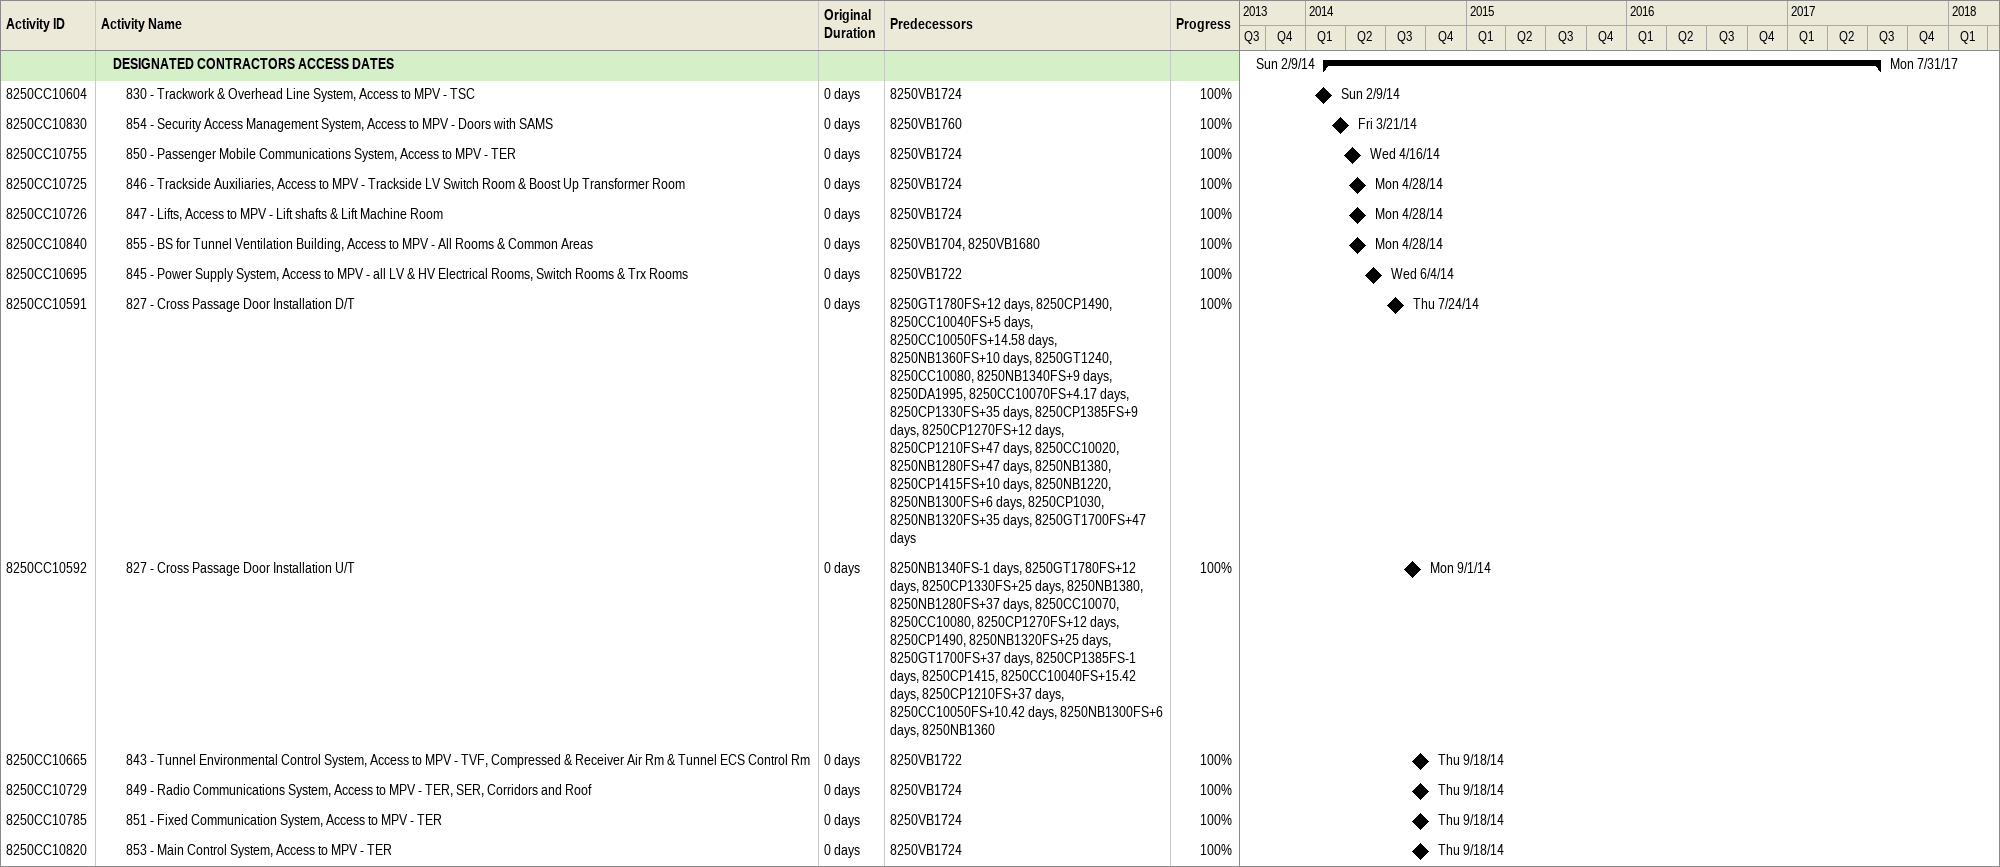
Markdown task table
| ID | Level | Task | Original duration | Start | Finish | Predecessors | % complete |
|---|---|---|---|---|---|---|---|
|  | 2 | **DESIGNATED CONTRACTORS ACCESS DATES** |  | 2014-02-09 | 2017-07-31 |  |  |
| 8250CC10604 | 3 | 830 - Trackwork & Overhead Line System, Access to MPV - TSC | 0d | 2014-02-09 | 2014-02-09 | 8250VB1724 | 100 |
| 8250CC10830 | 3 | 854 - Security Access Management System, Access to MPV - Doors with SAMS | 0d | 2014-03-21 | 2014-03-21 | 8250VB1760 | 100 |
| 8250CC10755 | 3 | 850 - Passenger Mobile Communications System, Access to MPV - TER | 0d | 2014-04-16 | 2014-04-16 | 8250VB1724 | 100 |
| 8250CC10725 | 3 | 846 - Trackside Auxiliaries, Access to MPV - Trackside LV Switch Room & Boost Up Transformer Room | 0d | 2014-04-28 | 2014-04-28 | 8250VB1724 | 100 |
| 8250CC10726 | 3 | 847 - Lifts, Access to MPV - Lift shafts & Lift Machine Room | 0d | 2014-04-28 | 2014-04-28 | 8250VB1724 | 100 |
| 8250CC10840 | 3 | 855 - BS for Tunnel Ventilation Building, Access to MPV - All Rooms & Common Areas | 0d | 2014-04-28 | 2014-04-28 | 8250VB1704, 8250VB1680 | 100 |
| 8250CC10695 | 3 | 845 - Power Supply System, Access to MPV - all LV & HV Electrical Rooms, Switch Rooms & Trx Rooms | 0d | 2014-06-04 | 2014-06-04 | 8250VB1722 | 100 |
| 8250CC10591 | 3 | 827 - Cross Passage Door Installation D/T | 0d | 2014-07-24 | 2014-07-24 | 8250GT1780FS+12d, 8250CP1490, 8250CC10040FS+5d, 8250CC10050FS+14.58d, 8250NB1360FS+10d, 8250GT1240, 8250CC10080, 8250NB1340FS+9d, 8250DA1995, 8250CC10070FS+4.17d, 8250CP1330FS+35d, 8250CP1385FS+9d, 8250CP1270FS+12d, 8250CP1210FS+47d, 8250CC10020, 8250NB1280FS+47d, 8250NB1380, 8250CP1415FS+10d, 8250NB1220, 8250NB1300FS+6d, 8250CP1030, 8250NB1320FS+35d, 8250GT1700FS+47d | 100 |
| 8250CC10592 | 3 | 827 - Cross Passage Door Installation U/T | 0d | 2014-09-01 | 2014-09-01 | 8250NB1340FS-1d, 8250GT1780FS+12d, 8250CP1330FS+25d, 8250NB1380, 8250NB1280FS+37d, 8250CC10070, 8250CC10080, 8250CP1270FS+12d, 8250CP1490, 8250NB1320FS+25d, 8250GT1700FS+37d, 8250CP1385FS-1d, 8250CP1415, 8250CC10040FS+15.42d, 8250CP1210FS+37d, 8250CC10050FS+10.42d, 8250NB1300FS+6d, 8250NB1360 | 100 |
| 8250CC10665 | 3 | 843 - Tunnel Environmental Control System, Access to MPV - TVF, Compressed & Receiver Air Rm & Tunnel ECS Control Rm | 0d | 2014-09-18 | 2014-09-18 | 8250VB1722 | 100 |
| 8250CC10729 | 3 | 849 - Radio Communications System, Access to MPV - TER, SER, Corridors and Roof | 0d | 2014-09-18 | 2014-09-18 | 8250VB1724 | 100 |
| 8250CC10785 | 3 | 851 - Fixed Communication System, Access to MPV - TER | 0d | 2014-09-18 | 2014-09-18 | 8250VB1724 | 100 |
| 8250CC10820 | 3 | 853 - Main Control System, Access to MPV - TER | 0d | 2014-09-18 | 2014-09-18 | 8250VB1724 | 100 |
